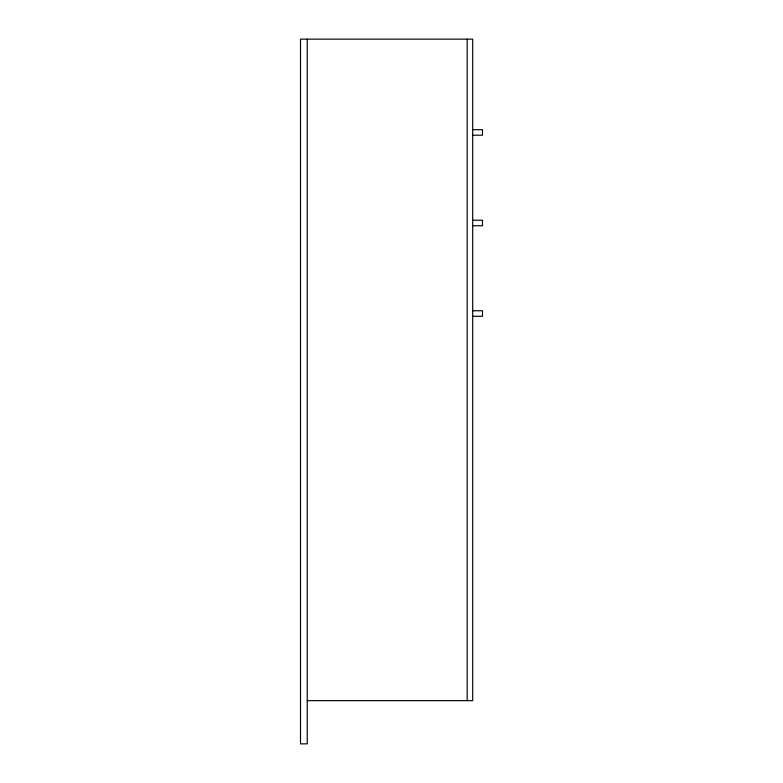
<?xml version="1.0" encoding="UTF-8"?>
<svg xmlns="http://www.w3.org/2000/svg" width="783" height="783" viewBox="0 0 783 783"><rect width="100%" height="100%" fill="white"/><g stroke="black" fill="none" stroke-linecap="round" stroke-linejoin="round"><path stroke-width="1.17" d="M472.726 129.684L482.494 129.684L482.494 135.205L472.726 135.205M472.726 220.229L482.494 220.229L482.494 225.739L472.726 225.739M472.726 310.763L482.494 310.763L482.494 316.283L472.726 316.283M307.239 700.648L472.697 700.648L472.697 39.15L300.506 39.15L300.506 743.85L307.239 743.85L307.239 39.15M467.177 39.15L467.177 700.648"/></g></svg>
